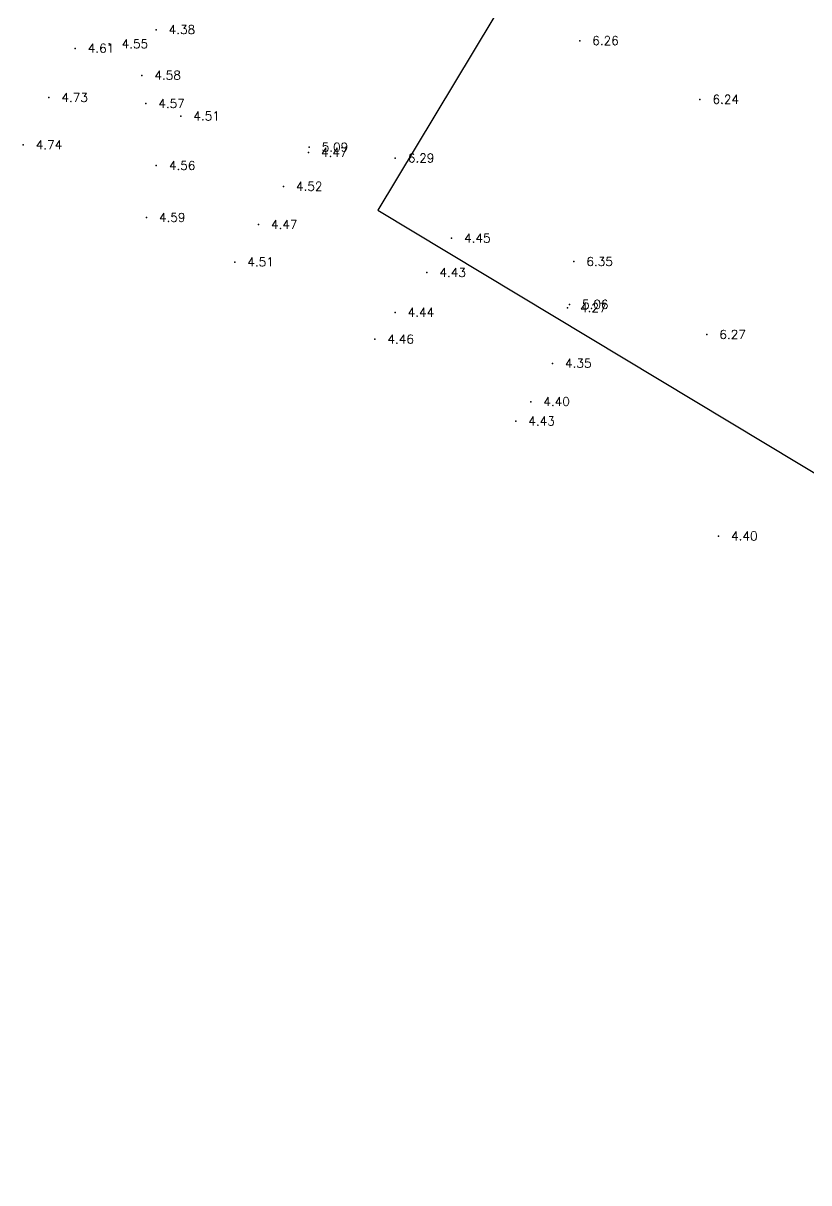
# Model space of a CAD drawing. Header units: millimetres. Extents: x 202260060 to 202696734, y 2689137542 to 2689595480.
# Drawn here: x 202280878 to 202347697, y 2689139291 to 2689237993 of the extents above; entities that cross this region are included whole.
import ezdxf

# ---------------------------------------------------------------- set-up
doc = ezdxf.new("R2010")
doc.units = ezdxf.units.MM
doc.header["$MEASUREMENT"] = 0
doc.layers.add('10', color=7, linetype='Continuous')
doc.layers.add('10-ELEV', color=1, linetype='Continuous')
doc.layers.add('海廣公司承租地線', color=112, linetype='Continuous', true_color=0x23e156)
doc.layers.get('0').off()
doc.styles.add('S6', font='SIMPLEX', dxfattribs={"height": 0.083333})

# ---------------------------------------------------------------- blocks, each defined once
blk = doc.blocks.new('10')
blk.add_point((0, 0))
at = {"layer": '10-ELEV', "style": 'S6'}
blk.add_attdef('ELEV', (2.14, -0.73), '', height=1.5, dxfattribs=at)

msp = doc.modelspace()

# ---------------------------------------------------------------- linework, layer by layer
at = {"layer": '海廣公司承租地線', "flags": 128}
msp.add_lwpolyline([(202486035, 2689206024, -0.417085), (202521358, 2689170353), (202524570, 2689168529), (202682456, 2689446356), (202682456, 2689446356), (202539467, 2689526368, -0.60837), (202480712, 2689504362), (202342372, 2689274198, -0.269318), (202324094, 2689243787), (202311038, 2689222066), (202448494, 2689139291), (202455884, 2689152294, -0.585526)], format="xyb", close=True, dxfattribs=at)

# ---------------------------------------------------------------- block references
at = {"layer": '10'}
ref = msp.add_blockref('10', (202292183, 2689237438, 4383), dxfattribs=dict(at, xscale=500, yscale=500, zscale=500))
ref.add_attrib('ELEV', '4.38', (202293255, 2689237075, 4383), dxfattribs={"layer": '10-ELEV', "height": 750, "style": 'S6'})
ref = msp.add_blockref('10', (202328209, 2689236499, 6262), dxfattribs=dict(at, xscale=500, yscale=500, zscale=500))
ref.add_attrib('ELEV', '6.26', (202329281, 2689236136, 6262), dxfattribs={"layer": '10-ELEV', "height": 750, "style": 'S6'})
ref = msp.add_blockref('10', (202285301, 2689235853, 4606), dxfattribs=dict(at, xscale=500, yscale=500, zscale=500))
ref.add_attrib('ELEV', '4.61', (202286373, 2689235490, 4606), dxfattribs={"layer": '10-ELEV', "height": 750, "style": 'S6'})
ref = msp.add_blockref('10', (202288180, 2689236227, 4545), dxfattribs=dict(at, xscale=500, yscale=500, zscale=500))
ref.add_attrib('ELEV', '4.55', (202289252, 2689235864, 4545), dxfattribs={"layer": '10-ELEV', "height": 750, "style": 'S6'})
ref = msp.add_blockref('10', (202290967, 2689233552, 4581), dxfattribs=dict(at, xscale=500, yscale=500, zscale=500))
ref.add_attrib('ELEV', '4.58', (202292039, 2689233189, 4581), dxfattribs={"layer": '10-ELEV', "height": 750, "style": 'S6'})
ref = msp.add_blockref('10', (202283061, 2689231661, 4725), dxfattribs=dict(at, xscale=500, yscale=500, zscale=500))
ref.add_attrib('ELEV', '4.73', (202284133, 2689231298, 4725), dxfattribs={"layer": '10-ELEV', "height": 750, "style": 'S6'})
ref = msp.add_blockref('10', (202291298, 2689231148, 4568), dxfattribs=dict(at, xscale=500, yscale=500, zscale=500))
ref.add_attrib('ELEV', '4.57', (202292370, 2689230785, 4568), dxfattribs={"layer": '10-ELEV', "height": 750, "style": 'S6'})
ref = msp.add_blockref('10', (202338438, 2689231501, 6236), dxfattribs=dict(at, xscale=500, yscale=500, zscale=500))
ref.add_attrib('ELEV', '6.24', (202339510, 2689231138, 6236), dxfattribs={"layer": '10-ELEV', "height": 750, "style": 'S6'})
ref = msp.add_blockref('10', (202294282, 2689230083, 4513), dxfattribs=dict(at, xscale=500, yscale=500, zscale=500))
ref.add_attrib('ELEV', '4.51', (202295354, 2689229720, 4513), dxfattribs={"layer": '10-ELEV', "height": 750, "style": 'S6'})
ref = msp.add_blockref('10', (202280878, 2689227633, 4738), dxfattribs=dict(at, xscale=500, yscale=500, zscale=500))
ref.add_attrib('ELEV', '4.74', (202281950, 2689227270, 4738), dxfattribs={"layer": '10-ELEV', "height": 750, "style": 'S6'})
ref = msp.add_blockref('10', (202305134, 2689226988, 4473), dxfattribs=dict(at, xscale=500, yscale=500, zscale=500))
ref.add_attrib('ELEV', '4.47', (202306206, 2689226625, 4473), dxfattribs={"layer": '10-ELEV', "height": 750, "style": 'S6'})
ref = msp.add_blockref('10', (202305200, 2689227434, 5086), dxfattribs=dict(at, xscale=500, yscale=500, zscale=500))
ref.add_attrib('ELEV', '5.09', (202306272, 2689227071, 5086), dxfattribs={"layer": '10-ELEV', "height": 750, "style": 'S6'})
ref = msp.add_blockref('10', (202292197, 2689225868, 4555), dxfattribs=dict(at, xscale=500, yscale=500, zscale=500))
ref.add_attrib('ELEV', '4.56', (202293269, 2689225505, 4555), dxfattribs={"layer": '10-ELEV', "height": 750, "style": 'S6'})
ref = msp.add_blockref('10', (202312529, 2689226506, 6287), dxfattribs=dict(at, xscale=500, yscale=500, zscale=500))
ref.add_attrib('ELEV', '6.29', (202313601, 2689226143, 6287), dxfattribs={"layer": '10-ELEV', "height": 750, "style": 'S6'})
ref = msp.add_blockref('10', (202303009, 2689224097, 4516), dxfattribs=dict(at, xscale=500, yscale=500, zscale=500))
ref.add_attrib('ELEV', '4.52', (202304081, 2689223734, 4516), dxfattribs={"layer": '10-ELEV', "height": 750, "style": 'S6'})
ref = msp.add_blockref('10', (202291351, 2689221449, 4592), dxfattribs=dict(at, xscale=500, yscale=500, zscale=500))
ref.add_attrib('ELEV', '4.59', (202292423, 2689221086, 4592), dxfattribs={"layer": '10-ELEV', "height": 750, "style": 'S6'})
ref = msp.add_blockref('10', (202300881, 2689220846, 4471), dxfattribs=dict(at, xscale=500, yscale=500, zscale=500))
ref.add_attrib('ELEV', '4.47', (202301953, 2689220483, 4471), dxfattribs={"layer": '10-ELEV', "height": 750, "style": 'S6'})
ref = msp.add_blockref('10', (202317314, 2689219689, 4446), dxfattribs=dict(at, xscale=500, yscale=500, zscale=500))
ref.add_attrib('ELEV', '4.45', (202318386, 2689219326, 4446), dxfattribs={"layer": '10-ELEV', "height": 750, "style": 'S6'})
ref = msp.add_blockref('10', (202327713, 2689217697, 6345), dxfattribs=dict(at, xscale=500, yscale=500, zscale=500))
ref.add_attrib('ELEV', '6.35', (202328785, 2689217334, 6345), dxfattribs={"layer": '10-ELEV', "height": 750, "style": 'S6'})
ref = msp.add_blockref('10', (202298869, 2689217665, 4507), dxfattribs=dict(at, xscale=500, yscale=500, zscale=500))
ref.add_attrib('ELEV', '4.51', (202299941, 2689217302, 4507), dxfattribs={"layer": '10-ELEV', "height": 750, "style": 'S6'})
ref = msp.add_blockref('10', (202315214, 2689216762, 4427), dxfattribs=dict(at, xscale=500, yscale=500, zscale=500))
ref.add_attrib('ELEV', '4.43', (202316286, 2689216399, 4427), dxfattribs={"layer": '10-ELEV', "height": 750, "style": 'S6'})
ref = msp.add_blockref('10', (202327177, 2689213768, 4267), dxfattribs=dict(at, xscale=500, yscale=500, zscale=500))
ref.add_attrib('ELEV', '4.27', (202328249, 2689213405, 4267), dxfattribs={"layer": '10-ELEV', "height": 750, "style": 'S6'})
ref = msp.add_blockref('10', (202327340, 2689214048, 5060), dxfattribs=dict(at, xscale=500, yscale=500, zscale=500))
ref.add_attrib('ELEV', '5.06', (202328412, 2689213685, 5060), dxfattribs={"layer": '10-ELEV', "height": 750, "style": 'S6'})
ref = msp.add_blockref('10', (202312514, 2689213374, 4442), dxfattribs=dict(at, xscale=500, yscale=500, zscale=500))
ref.add_attrib('ELEV', '4.44', (202313586, 2689213011, 4442), dxfattribs={"layer": '10-ELEV', "height": 750, "style": 'S6'})
ref = msp.add_blockref('10', (202310792, 2689211094, 4460), dxfattribs=dict(at, xscale=500, yscale=500, zscale=500))
ref.add_attrib('ELEV', '4.46', (202311864, 2689210731, 4460), dxfattribs={"layer": '10-ELEV', "height": 750, "style": 'S6'})
ref = msp.add_blockref('10', (202339020, 2689211486, 6272), dxfattribs=dict(at, xscale=500, yscale=500, zscale=500))
ref.add_attrib('ELEV', '6.27', (202340092, 2689211123, 6272), dxfattribs={"layer": '10-ELEV', "height": 750, "style": 'S6'})
ref = msp.add_blockref('10', (202325896, 2689209041, 4354), dxfattribs=dict(at, xscale=500, yscale=500, zscale=500))
ref.add_attrib('ELEV', '4.35', (202326968, 2689208678, 4354), dxfattribs={"layer": '10-ELEV', "height": 750, "style": 'S6'})
ref = msp.add_blockref('10', (202324049, 2689205778, 4400), dxfattribs=dict(at, xscale=500, yscale=500, zscale=500))
ref.add_attrib('ELEV', '4.40', (202325121, 2689205415, 4400), dxfattribs={"layer": '10-ELEV', "height": 750, "style": 'S6'})
ref = msp.add_blockref('10', (202322771, 2689204117, 4426), dxfattribs=dict(at, xscale=500, yscale=500, zscale=500))
ref.add_attrib('ELEV', '4.43', (202323843, 2689203754, 4426), dxfattribs={"layer": '10-ELEV', "height": 750, "style": 'S6'})
ref = msp.add_blockref('10', (202340022, 2689194335, 4398), dxfattribs=dict(at, xscale=500, yscale=500, zscale=500))
ref.add_attrib('ELEV', '4.40', (202341094, 2689193972, 4398), dxfattribs={"layer": '10-ELEV', "height": 750, "style": 'S6'})

doc.saveas('drawing.dxf')
